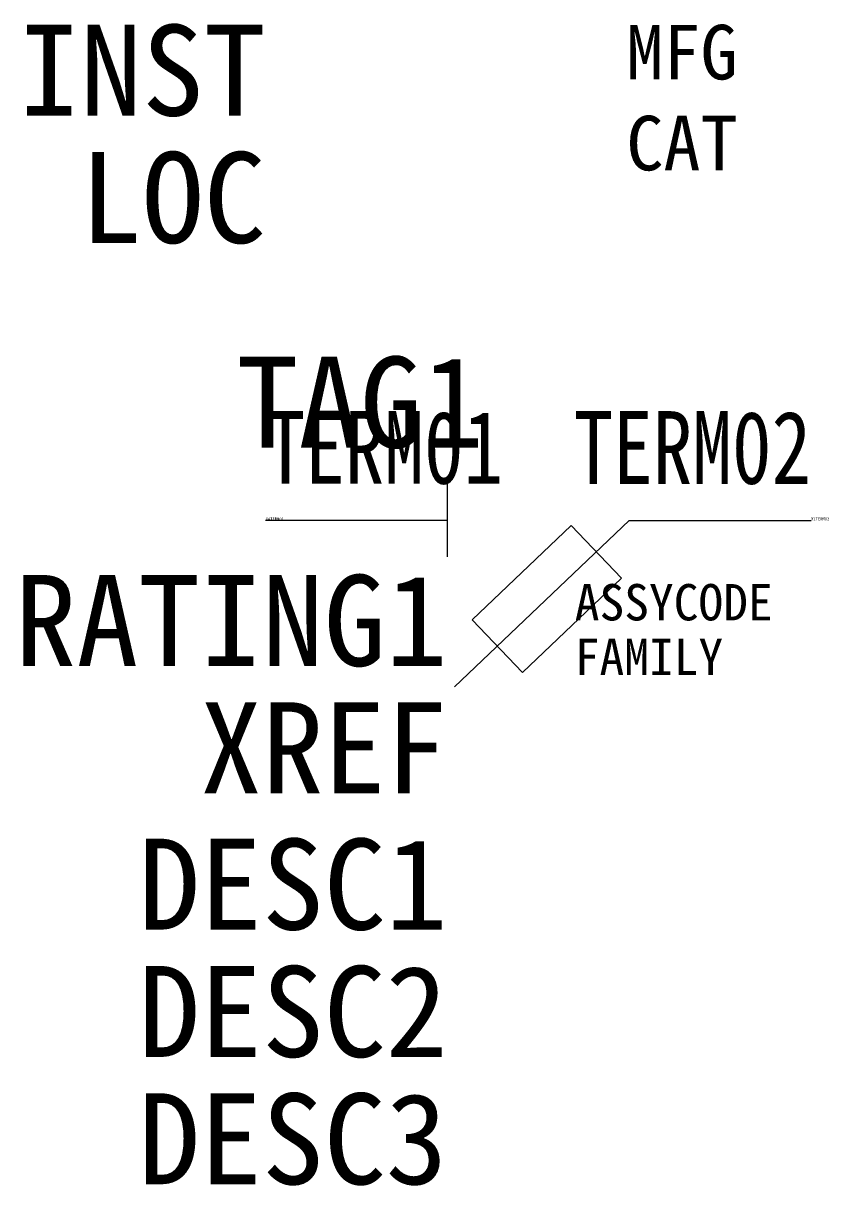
# Model space of a CAD drawing. Header units: millimetres. Extents: x -11.7 to 10.4, y -18.3 to 13.7.
import ezdxf
from ezdxf.enums import TextEntityAlignment as Align

# ---------------------------------------------------------------- set-up
doc = ezdxf.new("R2010")
doc.units = ezdxf.units.MM
doc.header["$LTSCALE"] = 12
doc.styles.add('WD_IEC', font='')
doc.styles.get('WD_IEC').set_extended_font_data('SimSun')

msp = doc.modelspace()

# ---------------------------------------------------------------- linework, layer by layer
for p, q in [((0, -1), (0, 1)), ((0, 0), (-5, 0)), ((5, 0), (0.197, -4.575)), ((5, 0), (10, 0)), ((3.403, -0.14), (0.681, -2.733)), ((3.403, -0.14), (4.783, -1.588)), ((4.783, -1.588), (2.061, -4.181)), ((0.681, -2.733), (2.061, -4.181))]:
    msp.add_line(p, q)

# ---------------------------------------------------------------- texts
at = {"style": 'WD_IEC'}
for tag, text, p in [('INST', '', (-5, 11.125)), ('LOC', '', (-5, 7.625)), ('TAG1', 'QSF', (1, 2)), ('RATING1', '', (0, -4)), ('XREF', '', (0, -7.5)), ('DESC1', '', (0, -11.25)), ('DESC2', '', (0, -14.75)), ('DESC3', '', (0, -18.25))]:
    msp.add_attdef(tag, text=text, height=2.5, dxfattribs=at).set_placement(p, align=Align.RIGHT)
for tag, p, height, flags in [('MFG', (4.917, 12.122), 1.5, 9), ('CAT', (4.917, 9.622), 1.5, 9), ('X4TERM01', (-5, 0), 0.08, 1), ('X1TERM02', (10, 0), 0.08, 1), ('ASSYCODE', (3.5, -2.75), 1, 1), ('FAMILY', (3.5, -4.25), 1, 1)]:
    msp.add_attdef(tag, p, '', height=height, dxfattribs=dict(at, flags=flags))
at = {"style": 'WD_IEC', "width": 0.8}
msp.add_attdef('TERM01', (-5, 1.007), '', height=2, dxfattribs=at)
msp.add_attdef('TERM02', text='', height=2, dxfattribs=at).set_placement((10, 1.003), align=Align.RIGHT)

doc.saveas('drawing.dxf')
